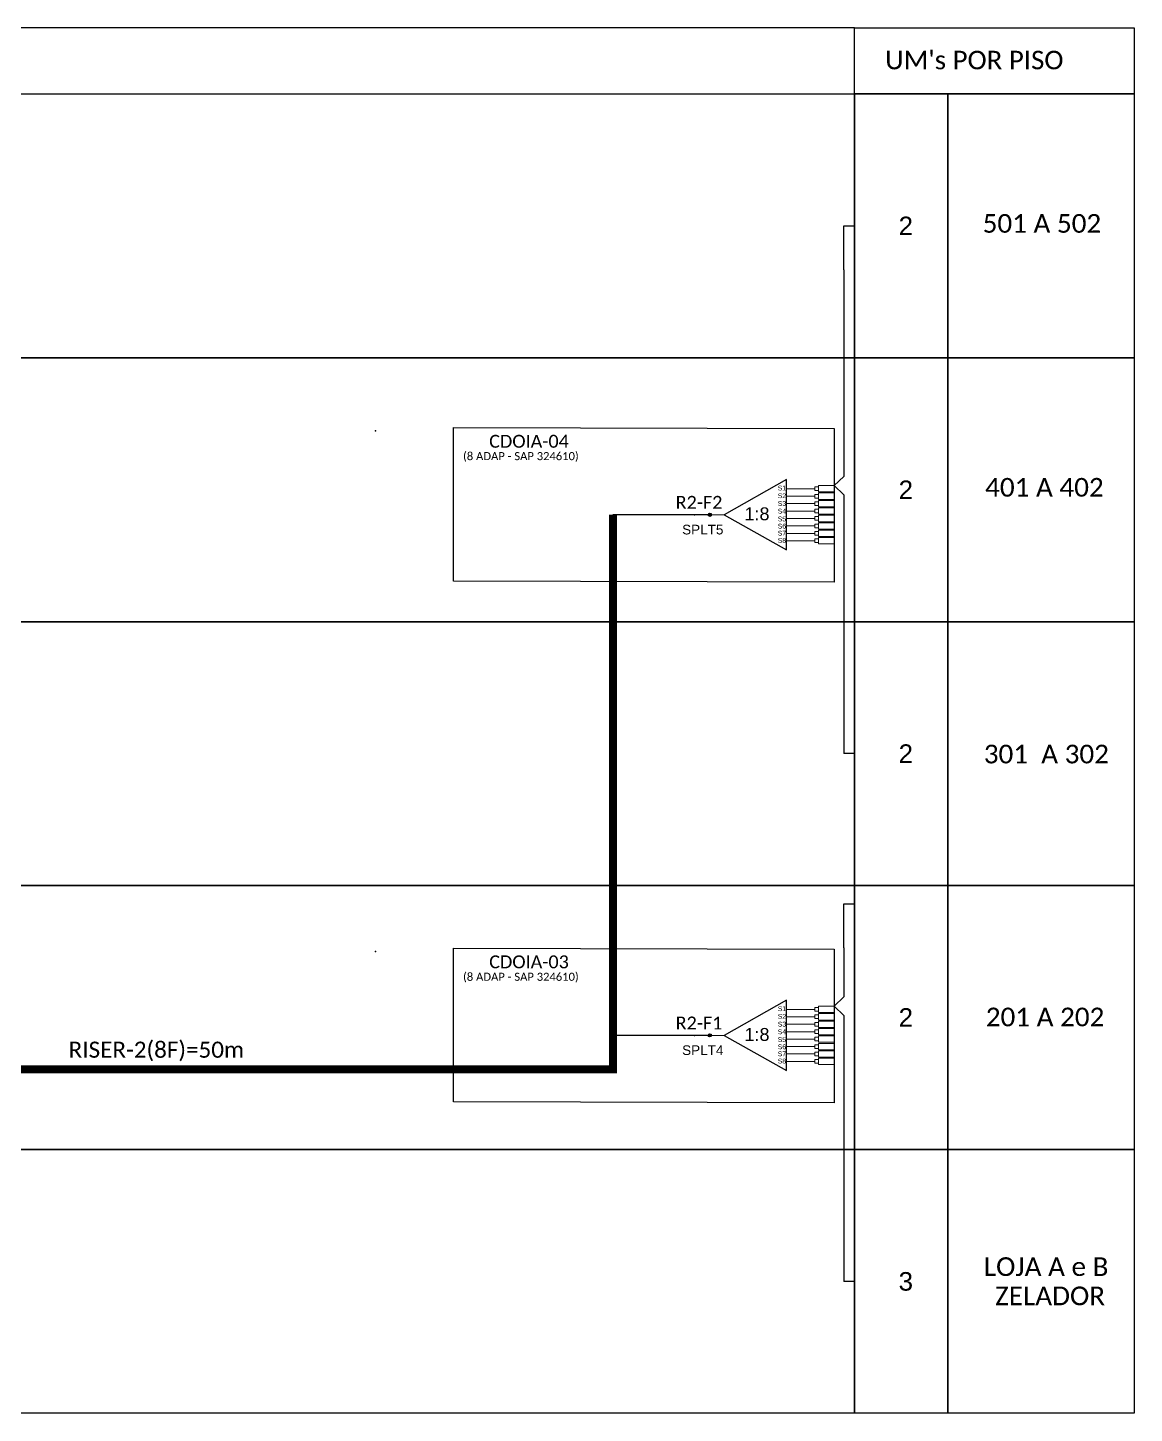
# Model space of a CAD drawing. Header units: inches. Extents: x 932 to 2691, y 84 to 678.
# Drawn here: x 2338.9 to 2476.2, y 241.1 to 413.1 of the extents above; entities that cross this region are included whole.
import ezdxf
from ezdxf.enums import TextEntityAlignment as Align

# ---------------------------------------------------------------- set-up
doc = ezdxf.new("R2010")
doc.units = ezdxf.units.IN
doc.header["$MEASUREMENT"] = 0
doc.styles.add('ARIAL', font='arial.ttf')
doc.styles.add('WMF-Calibri0', font='calibri.ttf')

# ---------------------------------------------------------------- blocks, each defined once
blk = doc.blocks.new('SPLT_1-8_SC-APC')
at = {"color": 1}
blk.add_lwpolyline([(-7.37, -2.1), (-17.04, -7.55), (-7.37, -13), (-7.37, -2.1)], dxfattribs=at)
at = {"color": 3, "lineweight": 0}
for points in [[(-2.99, -3.51), (-7.37, -3.51)], [(-2.41, -3.02), (-2.41, -4)], [(-2.41, -3.02), (0, -3.02)], [(-2.41, -4), (0, -4)], [(-2.41, -4.17), (-2.41, -5.16)], [(-2.41, -4.17), (0, -4.17)], [(-7.37, -4.66), (-2.99, -4.66)], [(-7.37, -5.82), (-2.99, -5.82)], [(-2.41, -5.16), (0, -5.16)], [(-2.41, -5.32), (-2.41, -6.31)], [(-2.41, -5.32), (0, -5.32)], [(-2.41, -6.31), (0, -6.31)], [(-7.37, -6.97), (-2.99, -6.97)], [(-7.37, -8.12), (-2.99, -8.12)], [(-2.41, -6.48), (-2.41, -7.46)], [(-2.41, -6.48), (0, -6.48)], [(-2.41, -7.46), (0, -7.46)], [(-2.41, -7.63), (-2.41, -8.62)], [(-2.41, -7.63), (0, -7.63)], [(-7.37, -9.28), (-2.99, -9.28)], [(-7.37, -10.43), (-2.99, -10.43)], [(-2.41, -8.62), (0, -8.62)], [(-2.41, -8.78), (-2.41, -9.77)], [(-2.41, -8.78), (0, -8.78)], [(-2.41, -9.77), (0, -9.77)], [(-2.41, -9.94), (-2.41, -10.92)], [(-2.41, -9.94), (0, -9.94)], [(-7.37, -11.58), (-2.99, -11.58)], [(-2.41, -10.92), (0, -10.92)], [(-2.41, -11.09), (-2.41, -12.08)], [(-2.41, -11.09), (0, -11.09)], [(-2.41, -12.08), (0, -12.08)]]:
    blk.add_lwpolyline(points, dxfattribs=at)
for points in [[(-2.99, -3.22), (-2.41, -3.22), (-2.41, -3.8), (-2.99, -3.8)], [(-2.99, -4.38), (-2.41, -4.38), (-2.41, -4.95), (-2.99, -4.95)], [(-2.99, -5.53), (-2.41, -5.53), (-2.41, -6.1), (-2.99, -6.1)], [(-2.99, -6.68), (-2.41, -6.68), (-2.41, -7.26), (-2.99, -7.26)], [(-2.99, -7.84), (-2.41, -7.84), (-2.41, -8.41), (-2.99, -8.41)], [(-2.99, -8.99), (-2.41, -8.99), (-2.41, -9.56), (-2.99, -9.56)], [(-2.99, -10.14), (-2.41, -10.14), (-2.41, -10.72), (-2.99, -10.72)], [(-2.99, -11.3), (-2.41, -11.3), (-2.41, -11.87), (-2.99, -11.87)]]:
    blk.add_lwpolyline(points, close=True, dxfattribs=at)
at = {"color": 1, "lineweight": 0}
blk.add_lwpolyline([(-17.04, -7.55), (-19.26, -7.55)], dxfattribs=at)
at = {"color": 1, "style": 'ARIAL'}
for s, height, p in [('S1', 0.75, (-8.74, -3.78)), ('S2', 0.75, (-8.74, -4.97)), ('1:8', 2, (-13.91, -8.4)), ('S3', 0.75, (-8.74, -6.18)), ('S4', 0.75, (-8.74, -7.36)), ('S5', 0.75, (-8.74, -8.57)), ('S6', 0.75, (-8.74, -9.69)), ('S7', 0.75, (-8.74, -10.78)), ('S8', 0.75, (-8.74, -11.9))]:
    blk.add_text(s, height=height, dxfattribs=at).set_placement(p)
blk = doc.blocks.new('SPLITTER_')
blk.add_point((0, 0))
at = {"style": 'ARIAL', "flags": 4}
blk.add_attdef('SPLT', (0, -3.26), '', height=1.5, dxfattribs=at)
blk = doc.blocks.new('A$C415C251F')
at = {"color": 3}
blk.add_point((0, 0), dxfattribs=at)
blk = doc.blocks.new('LEG_CDOIA8_C-SPLT_ESQ')
at = {"color": 3, "extrusion": (0, 0, -1), "xscale": -1, "zscale": -1}
blk.add_blockref('A$C415C251F', (0, 0), dxfattribs=at)
at = {"color": 1, "style": 'WMF-Calibri0', "flags": 4}
blk.add_attdef('CDO', (21.44, -2.61), '', height=2, dxfattribs=at)
blk.add_attdef('MODELO', text='', height=1.5, dxfattribs=at).set_placement((22.54, -4.54), align=Align.CENTER)
at = {"style": 'ARIAL', "flags": 4}
blk.add_attdef('SPLITAGEM', text='', height=1.5, dxfattribs=at).set_placement((18.61, -12.59), align=Align.CENTER)

msp = doc.modelspace()

# ---------------------------------------------------------------- hatches: boundary and pattern name
h = msp.add_hatch(color=3)
h.dxf.hatch_style = 1
edge = h.paths.add_edge_path()
edge.add_arc((2423.57, 352.62), 0.205, 0, 360)
h = msp.add_hatch(color=3)
h.dxf.hatch_style = 1
edge = h.paths.add_edge_path()
edge.add_arc((2423.57, 288.01), 0.205, 0, 360)

# ---------------------------------------------------------------- linework, layer by layer
at = {"color": 6}
for p, q in [((2423.57, 352.62), (2411.54, 352.62)), ((2423.57, 288.01), (2411.54, 288.01))]:
    msp.add_line(p, q, dxfattribs=at)
msp.add_lwpolyline([(2151.88, 404.83), (2441.49, 404.83), (2441.49, 413.05), (2151.88, 413.05), (2151.88, 413.05), (2151.88, 408.94)])
for points in [[(2441.49, 413.05), (2476.21, 413.05), (2476.21, 404.83), (2441.49, 404.83)], [(2151.88, 404.83), (2441.49, 404.83), (2441.49, 372.08), (2151.88, 372.08)], [(2441.49, 404.83), (2453.06, 404.83), (2453.06, 372.08), (2441.49, 372.08)], [(2453.06, 404.83), (2476.21, 404.83), (2476.21, 372.08), (2453.06, 372.08)], [(2151.88, 372.08), (2441.49, 372.08), (2441.49, 339.34), (2151.88, 339.34)], [(2441.49, 372.08), (2453.06, 372.08), (2453.06, 339.34), (2441.49, 339.34)], [(2453.06, 372.08), (2476.21, 372.08), (2476.21, 339.34), (2453.06, 339.34)], [(2151.88, 339.34), (2441.49, 339.34), (2441.49, 306.6), (2151.88, 306.6)], [(2441.49, 339.34), (2453.06, 339.34), (2453.06, 306.6), (2441.49, 306.6)], [(2453.06, 339.34), (2476.21, 339.34), (2476.21, 306.6), (2453.06, 306.6)], [(2151.88, 306.6), (2441.49, 306.6), (2441.49, 273.85), (2151.88, 273.85)], [(2441.49, 306.6), (2453.06, 306.6), (2453.06, 273.85), (2441.49, 273.85)], [(2453.06, 306.6), (2476.21, 306.6), (2476.21, 273.85), (2453.06, 273.85)], [(2151.88, 273.85), (2441.49, 273.85), (2441.49, 241.11), (2151.88, 241.11)], [(2441.49, 273.85), (2453.06, 273.85), (2453.06, 241.11), (2441.49, 241.11)], [(2453.06, 273.85), (2476.21, 273.85), (2476.21, 241.11), (2453.06, 241.11)]]:
    msp.add_lwpolyline(points, close=True)
at = {"color": 3}
for points in [[(2440.17, 383), (2440.17, 388.46), (2441.49, 388.46)], [(2440.17, 383), (2440.17, 376.92)], [(2440.17, 376.92), (2440.17, 357.38)], [(2440.17, 357.38), (2438.98, 356.24), (2440.17, 355.09)], [(2440.17, 355.09), (2440.17, 322.97)], [(2441.49, 322.97), (2440.17, 322.97)], [(2440.17, 298.86), (2440.17, 304.31), (2441.49, 304.31)], [(2440.17, 298.86), (2440.17, 292.78)], [(2440.17, 292.78), (2438.98, 291.63), (2440.17, 290.48)], [(2440.17, 290.48), (2440.17, 257.48)], [(2441.49, 257.48), (2440.17, 257.48)]]:
    msp.add_lwpolyline(points, dxfattribs=at)
at = {"color": 1}
for points in [[(2391.77, 363.44), (2438.98, 363.31), (2438.98, 344.25), (2391.77, 344.38)], [(2391.77, 298.83), (2438.98, 298.7), (2438.98, 279.64), (2391.77, 279.77)]]:
    msp.add_lwpolyline(points, close=True, dxfattribs=at)
at = {"color": 6, "const_width": 1}
msp.add_lwpolyline([(2411.54, 352.62), (2411.54, 283.79), (2292.8, 283.79), (2292.8, 269.82)], dxfattribs=at)
at = {"color": 3}
for centre in [(2423.57, 352.62), (2423.57, 288.01)]:
    msp.add_circle(centre, 0.205, dxfattribs=at)

# ---------------------------------------------------------------- block references
ref = msp.add_blockref('LEG_CDOIA8_C-SPLT_ESQ', (2382.08, 363.02), dxfattribs=dict(at, xscale=0.8000000000465661, yscale=0.7999999999883585, zscale=0.8))
ref.add_attrib('CDO', 'CDOIA-04', (2396.19, 360.93), dxfattribs={"color": 1, "height": 1.6, "style": 'WMF-Calibri0'})
ref.add_attrib('MODELO', '(8 ADAP - SAP 324610)', dxfattribs={"color": 1, "height": 1, "style": 'WMF-Calibri0'}).set_placement((2400.12, 359.39), align=Align.CENTER)
at = {"color": 3, "xscale": 0.8000000000465661, "yscale": 0.7999999999883585, "zscale": 0.8}
for p in [(2438.98, 358.65), (2438.98, 294.04)]:
    msp.add_blockref('SPLT_1-8_SC-APC', p, dxfattribs=at)
ref = msp.add_blockref('SPLITTER_', (2421.67, 352.62), dxfattribs=dict(xscale=0.8000000000465661, yscale=0.7999999999883585, zscale=0.8))
ref.add_attrib('SPLT', 'SPLT5', (2420.12, 350.17), dxfattribs={"height": 1.2, "style": 'ARIAL'})
at = {"color": 3}
ref = msp.add_blockref('LEG_CDOIA8_C-SPLT_ESQ', (2382.08, 298.41), dxfattribs=dict(at, xscale=0.8000000000465661, yscale=0.7999999999883585, zscale=0.8))
ref.add_attrib('CDO', 'CDOIA-03', (2396.19, 296.33), dxfattribs={"color": 1, "height": 1.6, "style": 'WMF-Calibri0'})
ref.add_attrib('MODELO', '(8 ADAP - SAP 324610)', dxfattribs={"color": 1, "height": 1, "style": 'WMF-Calibri0'}).set_placement((2400.12, 294.78), align=Align.CENTER)
ref = msp.add_blockref('SPLITTER_', (2421.67, 288.01), dxfattribs=dict(xscale=0.8000000000465661, yscale=0.7999999999883585, zscale=0.8))
ref.add_attrib('SPLT', 'SPLT4', (2420.12, 285.57), dxfattribs={"height": 1.2, "style": 'ARIAL'})

# ---------------------------------------------------------------- texts
at = {"color": 0, "style": 'WMF-Calibri0'}
msp.add_text("UM's POR PISO", height=2.3, dxfattribs=at).set_placement((2445.3, 407.89))
at = {"style": 'WMF-Calibri0'}
for s, p in [('501 A 502', (2457.4, 387.61)), ('401 A 402', (2457.71, 354.86)), ('301  A 302', (2457.54, 321.76)), ('201 A 202', (2457.79, 289.13)), ('LOJA A e B', (2457.55, 258.15)), ('ZELADOR', (2458.95, 254.52))]:
    msp.add_text(s, height=2.317, dxfattribs=at).set_placement(p)
at = {"color": 6, "style": 'WMF-Calibri0'}
for s, height, p in [('R2-F2', 1.6, (2419.32, 353.35)), ('R2-F1', 1.6, (2419.32, 288.74)), ('RISER-2(8F)=50m', 2, (2344.02, 285.23))]:
    msp.add_text(s, height=height, dxfattribs=at).set_placement(p)
at = {"style": 'ARIAL', "flags": 12}
for tag, p in [('2', (2447.87, 388.46)), ('2', (2447.87, 355.71)), ('2', (2447.87, 322.97)), ('2', (2447.87, 290.23)), ('3', (2447.87, 257.48))]:
    msp.add_attdef(tag, text='XX', height=2.3, dxfattribs=at).set_placement(p, align=Align.MIDDLE_CENTER)

doc.saveas('drawing.dxf')
